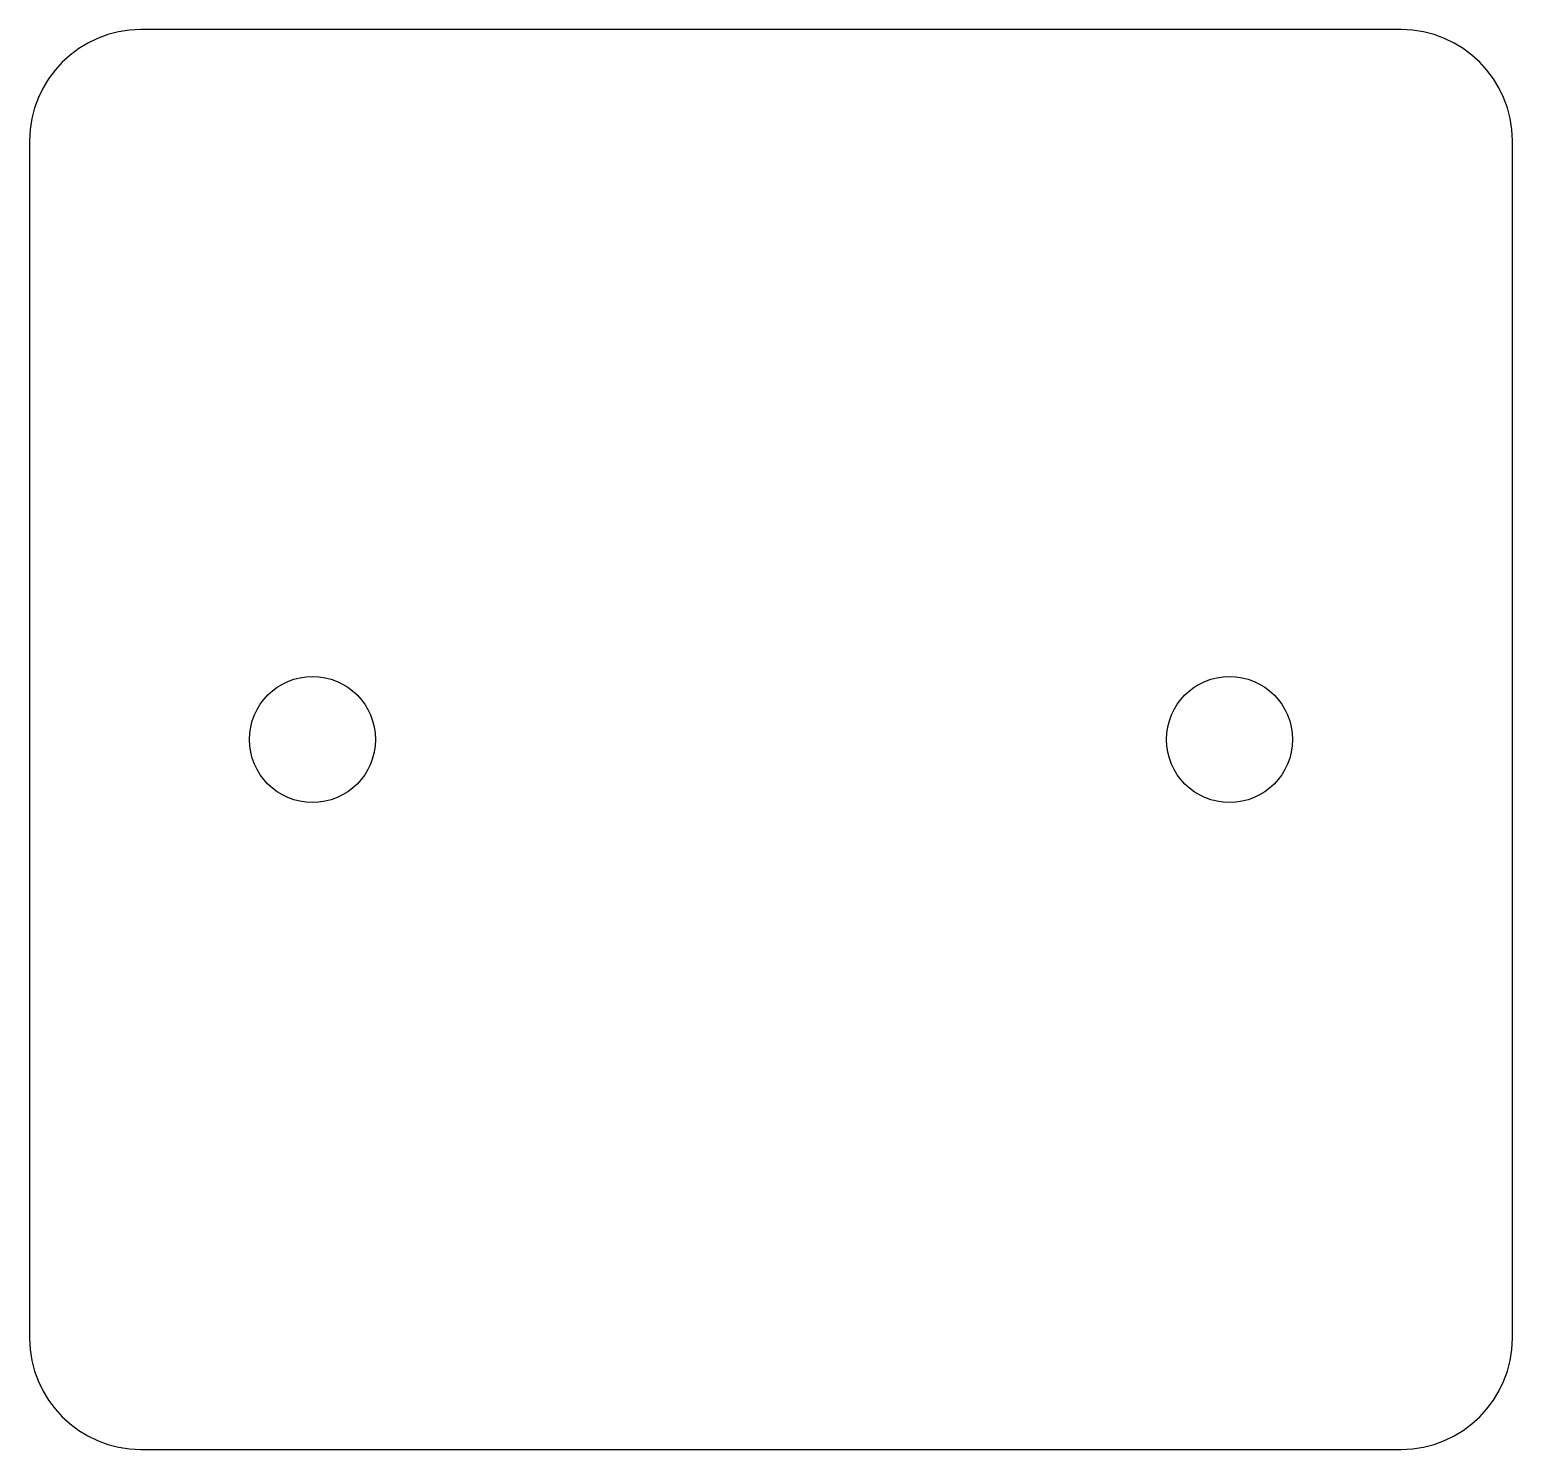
# Model space of a CAD drawing. Header units: millimetres. Extents: x 0 to 40, y 0 to 38.3.
import ezdxf

# ---------------------------------------------------------------- set-up
doc = ezdxf.new("R2010")
doc.units = ezdxf.units.MM
doc.layers.add('CUT', color=7, linetype='Continuous')

msp = doc.modelspace()

# ---------------------------------------------------------------- linework, layer by layer
at = {"layer": 'CUT'}
for p, q in [((37, 38.3, 0.5), (3, 38.3, 0.5)), ((0, 35.3, 0.5), (0, 3, 0.5)), ((40, 3, 0.5), (40, 35.3, 0.5)), ((3, 0, 0.5), (37, 0, 0.5))]:
    msp.add_line(p, q, dxfattribs=at)
for centre in [(7.63, 19.15, 0.5), (32.37, 19.15, 0.5)]:
    msp.add_circle(centre, 1.7, dxfattribs=at)
for centre, start, end in [((3, 35.3, 0.5), 90, 180), ((37, 35.3, 0.5), 0, 90), ((3, 3, 0.5), 180, 270), ((37, 3, 0.5), -90, 0)]:
    msp.add_arc(centre, 3, start, end, dxfattribs=at)

doc.saveas('drawing.dxf')
